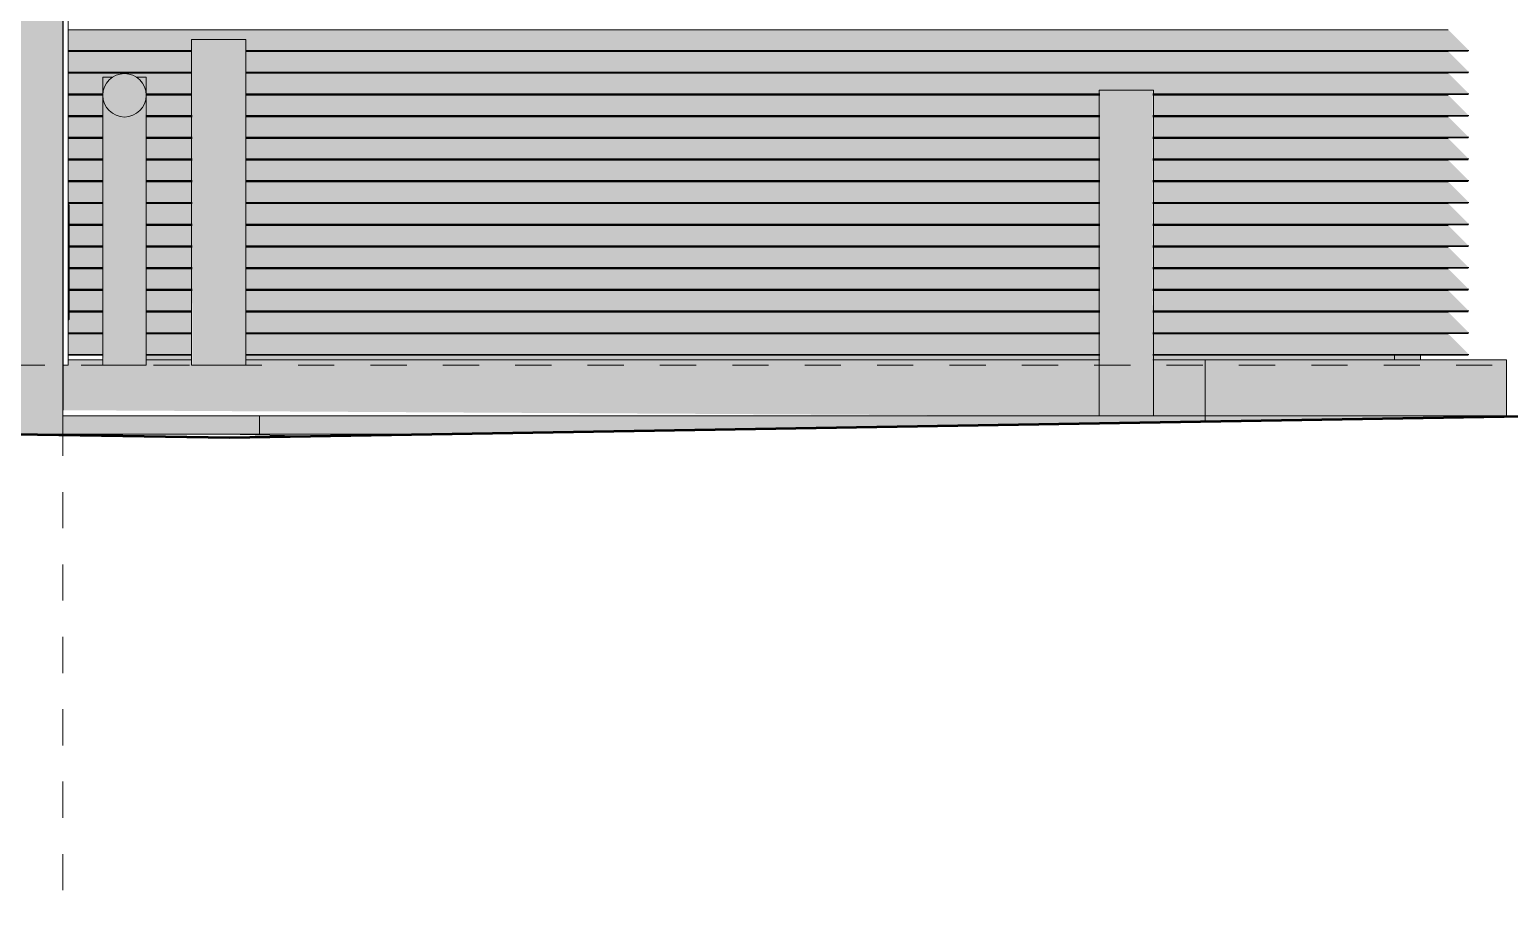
# Model space of a CAD drawing. Header units: metres. Extents: x -4613 to -4328, y -1 to 30.
# Drawn here: x -4346.503 to -4342.414, y 3.723 to 6.167 of the extents above; entities that cross this region are included whole.
import ezdxf

# ---------------------------------------------------------------- set-up
doc = ezdxf.new("R2010")
doc.units = ezdxf.units.M
doc.linetypes.add('AEC_Center', pattern=[0.024, 0.012, -0.004, 0.004, -0.004])
doc.linetypes.add('Grid Line', pattern=[0.021, 0.012, -0.003, 0.003, -0.003])
for name, color, linetype, lineweight in [('A-DETL', 90, 'Continuous', 13), ('A-DOOR', 31, 'Continuous', 5), ('A-DOOR-FRAM', 31, 'Continuous', 5), ('A-FLOR', 192, 'Continuous', 5), ('A-FLOR-FNSH', 192, 'Continuous', 15), ('A-FLOR-LEVL', 51, 'Continuous', 5), ('A-FLOR-PATT', 8, 'Continuous', 15), ('A-GLAZ-CWMG', 51, 'Continuous', 5), ('A-WALL', 113, 'Continuous', 5), ('A-WALL-PATT', 111, 'Continuous', 5), ('C-PRKG', 70, 'Continuous', 5), ('F-FIRE', 13, 'Continuous', 5), ('P-EQPM', 6, 'Continuous', 5), ('S-GRID', 1, 'Continuous', 5)]:
    doc.layers.add(name, color=color, linetype=linetype, lineweight=lineweight)

# ---------------------------------------------------------------- blocks, each defined once
blk = doc.blocks.new('Hydrant_double7 - Hydrant_double-1019415-NORTH EAST')
at = {"layer": 'F-FIRE'}
blk.add_hatch(color=256, dxfattribs=at).paths.add_polyline_path([(4352.8526, 5.9258), (4352.8681, 5.9278), (4352.8826, 5.9338), (4352.895, 5.9434), (4352.9045, 5.9558), (4352.9105, 5.9703), (4352.9126, 5.9858), (4352.9105, 6.0013), (4352.9045, 6.0158), (4352.895, 6.0282), (4352.8826, 6.0378), (4352.8681, 6.0437), (4352.8526, 6.0458), (4352.8371, 6.0437), (4352.8226, 6.0378), (4352.8102, 6.0282), (4352.8006, 6.0158), (4352.7946, 6.0013), (4352.7926, 5.9858), (4352.7946, 5.9703), (4352.8006, 5.9558), (4352.8102, 5.9434), (4352.8226, 5.9338), (4352.8371, 5.9278)])
h = blk.add_hatch(color=256, dxfattribs=at)
h.paths.add_polyline_path([(4352.7926, 5.9858), (4352.7949, 6.0019), (4352.8009, 6.0161), (4352.8103, 6.0283), (4352.818, 6.0358), (4352.7926, 6.0358), (4352.7926, 5.9964)])
h.paths.add_polyline_path([(4352.8526, 5.24), (4352.8526, 5.9258), (4352.8371, 5.9278), (4352.8226, 5.9338), (4352.8102, 5.9434), (4352.8006, 5.9558), (4352.7946, 5.9703), (4352.7926, 5.9858), (4352.7946, 5.24), (4352.8371, 5.24)])
h = blk.add_hatch(color=256, dxfattribs=at)
h.paths.add_polyline_path([(4352.8526, 5.24), (4352.9126, 5.24), (4352.9105, 5.9703), (4352.9045, 5.9558), (4352.895, 5.9434), (4352.8826, 5.9338), (4352.866, 5.9276), (4352.8526, 5.9258), (4352.8526, 5.4976)])
h.paths.add_polyline_path([(4352.9126, 5.9858), (4352.9105, 6.0358), (4352.8851, 6.0358), (4352.8951, 6.0281), (4352.9047, 6.0154), (4352.9106, 6.0006)])
for p, q in [((4352.7926, 6.0358), (4352.7926, 5.24)), ((4352.8199, 6.0358), (4352.7926, 6.0358)), ((4352.9126, 6.0358), (4352.8853, 6.0358)), ((4352.9126, 5.24), (4352.9126, 6.0358)), ((4352.7926, 5.24), (4352.8526, 5.24)), ((4352.8526, 5.24), (4352.9126, 5.24))]:
    blk.add_line(p, q, dxfattribs=at)
for start, end in [(0, 180), (180, 0)]:
    blk.add_arc((4352.8526, 5.9858), 0.06, start, end, dxfattribs=at)
blk = doc.blocks.new('X_Door-Panel-Hinge-Standard - Standard-958351-NORTH EAST')
at = {"layer": 'A-DOOR'}
for p, q in [((4352.6993, 5.683), (4352.6973, 5.685)), ((4352.6993, 5.367), (4352.6993, 5.683)), ((4352.6993, 5.367), (4352.6973, 5.365))]:
    blk.add_line(p, q, dxfattribs=at)
blk = doc.blocks.new('X_Door-Frame-Metal - Standard-3510026-NORTH EAST')
at = {"layer": 'A-DOOR-FRAM'}
for p, q in [((4352.6833, 6.4533), (4352.6833, 6.5)), ((4352.6973, 6.5), (4352.6973, 6.4533)), ((4352.6833, 5.24), (4352.6833, 6.44)), ((4352.6973, 6.44), (4352.6973, 5.24)), ((4352.6973, 5.24), (4352.6833, 5.24))]:
    blk.add_line(p, q, dxfattribs=at)
blk = doc.blocks.new('Water Tanks2 - Water Tanks-2269628-NORTH EAST')
at = {"layer": 'P-EQPM'}
h = blk.add_hatch(color=256, dxfattribs=at)
h.paths.add_polyline_path([(4356.1864, 5.255), (4356.3617, 5.255), (4356.3617, 5.2679), (4355.6946, 5.2679), (4355.6946, 5.255), (4356.185, 5.255)])
h.paths.add_polyline_path([(4354.4829, 5.255), (4355.5474, 5.255), (4355.5474, 5.2679), (4354.3387, 5.2679), (4354.3387, 5.255)])
h.paths.add_polyline_path([(4355.5474, 5.8666), (4355.5474, 5.8679), (4355.5202, 5.8666)])
h.paths.add_polyline_path([(4356.3617, 7.3066), (4356.3604, 7.3079), (4356.3604, 7.3066)])
h = blk.add_hatch(color=256, dxfattribs=at)
h.paths.add_polyline_path([(4353.654, 5.255), (4354.3387, 5.255), (4354.3387, 5.2679), (4353.1868, 5.2679), (4353.1868, 5.255), (4353.6511, 5.255)])
h.paths.add_polyline_path([(4352.9459, 5.255), (4353.0386, 5.255), (4353.0386, 5.2679), (4352.9126, 5.2679), (4352.9126, 5.255), (4352.9322, 5.255)])
h.paths.add_polyline_path([(4353.0386, 5.3866), (4353.0386, 5.3879), (4353.002, 5.3866)])
h.paths.add_polyline_path([(4353.0386, 5.4466), (4353.0386, 5.4479), (4353.0036, 5.4466)])
h.paths.add_polyline_path([(4354.3387, 5.8066), (4354.3387, 5.8079), (4354.313, 5.8066)])
blk.add_line((4356.3625, 5.255), (4356.3625, 5.2679), dxfattribs=at)
blk = doc.blocks.new('Bollard_Typical - 150mm Diameter - BOL001 _fixed_-1895789-NORTH EAST')
at = {"layer": 'C-PRKG'}
for points in [[(4355.6067, 5.1), (4355.6067, 6), (4355.5474, 6), (4355.5475, 5.1), (4355.5931, 5.1)], [(4355.6946, 5.1), (4355.6939, 6), (4355.6067, 6), (4355.6067, 5.1), (4355.6939, 5.1)]]:
    blk.add_hatch(color=256, dxfattribs=at).paths.add_polyline_path(points)
for p, q in [((4355.546, 6), (4355.546, 5.1)), ((4355.6067, 6), (4355.546, 6)), ((4355.696, 6), (4355.6067, 6)), ((4355.696, 5.1), (4355.696, 6))]:
    blk.add_line(p, q, dxfattribs=at)
blk = doc.blocks.new('Bollard_Typical - 150mm Diameter - BOL001 _fixed_-V237-NORTH EAST')
at = {"layer": 'C-PRKG'}
for points in [[(4352.4706, 5.24), (4352.4706, 6.14), (4352.4082, 6.14), (4352.4094, 5.24), (4352.4568, 5.24)], [(4352.4706, 5.24), (4352.5564, 5.24), (4352.5564, 6.14), (4352.4706, 6.14), (4352.4706, 5.3549)]]:
    blk.add_hatch(color=256, dxfattribs=at).paths.add_polyline_path(points)
for p, q in [((4352.4073, 6.14), (4352.4073, 5.24)), ((4352.4706, 6.14), (4352.4073, 6.14)), ((4352.5573, 6.14), (4352.4706, 6.14)), ((4352.5573, 5.24), (4352.5573, 6.14)), ((4352.4073, 5.24), (4352.4706, 5.24)), ((4352.4706, 5.24), (4352.5573, 5.24))]:
    blk.add_line(p, q, dxfattribs=at)
blk = doc.blocks.new('Rectangular Mullion - LVR002 - Swaged Louvre-3471806-NORTH EAST')
at = {"layer": 'A-GLAZ-CWMG'}
blk.add_hatch(color=256, dxfattribs=at).paths.add_polyline_path([(4356.3843, 5.27), (4356.5676, 5.27), (4356.5109, 5.3266), (4355.6946, 5.3266), (4355.6946, 5.3175), (4355.7361, 5.27), (4356.1542, 5.27)])
for p, q in [((4356.5109, 5.3266), (4355.6946, 5.3266)), ((4356.5655, 5.2679), (4355.7342, 5.2679)), ((4356.5676, 5.27), (4355.7361, 5.27))]:
    blk.add_line(p, q, dxfattribs=at)
blk = doc.blocks.new('Rectangular Mullion - LVR002 - Swaged Louvre-V282-NORTH EAST')
at = {"layer": 'A-GLAZ-CWMG'}
blk.add_hatch(color=256, dxfattribs=at).paths.add_polyline_path([(4356.3843, 5.99), (4356.5676, 5.99), (4356.5109, 6.0466), (4355.6867, 6.0466), (4355.7361, 5.99), (4356.1542, 5.99)])
for p, q in [((4356.5109, 6.0466), (4355.6867, 6.0466)), ((4356.5655, 5.9879), (4355.7342, 5.9879)), ((4356.5676, 5.99), (4355.7361, 5.99))]:
    blk.add_line(p, q, dxfattribs=at)
blk = doc.blocks.new('Rectangular Mullion - LVR002 - Swaged Louvre-3315876-NORTH EAST')
at = {"layer": 'A-GLAZ-CWMG'}
h = blk.add_hatch(color=256, dxfattribs=at)
h.paths.add_polyline_path([(4352.6973, 5.27), (4352.7926, 5.27), (4352.7926, 5.3266), (4352.6973, 5.3266)])
h.paths.add_polyline_path([(4355.7361, 5.27), (4355.6946, 5.3175), (4355.6946, 5.27)])
h.paths.add_polyline_path([(4355.5474, 5.27), (4355.5474, 5.3266), (4353.1868, 5.3266), (4353.1868, 5.27), (4355.4637, 5.27)])
h.paths.add_polyline_path([(4352.9126, 5.27), (4353.0386, 5.27), (4353.0386, 5.3266), (4352.9126, 5.3266)])
h = blk.add_hatch(color=256, dxfattribs=at)
h.paths.add_polyline_path([(4355.7342, 5.2679), (4355.7361, 5.27), (4355.6946, 5.2679)])
h.paths.add_polyline_path([(4355.5474, 5.2679), (4355.5474, 5.27), (4355.4637, 5.2679)])
for p, q in [((4352.7926, 5.3266), (4352.6973, 5.3266)), ((4353.0386, 5.3266), (4352.9124, 5.3266)), ((4355.5475, 5.3266), (4353.1868, 5.3266)), ((4352.7926, 5.27), (4352.6973, 5.27)), ((4352.7926, 5.2679), (4352.6973, 5.2679)), ((4353.0386, 5.27), (4352.9125, 5.27)), ((4353.0386, 5.2679), (4352.9125, 5.2679)), ((4355.5475, 5.27), (4353.1866, 5.27)), ((4355.5475, 5.2679), (4353.1866, 5.2679)), ((4355.7361, 5.27), (4355.6946, 5.27)), ((4355.7342, 5.2679), (4355.6946, 5.2679))]:
    blk.add_line(p, q, dxfattribs=at)
blk = doc.blocks.new('Rectangular Mullion - LVR002 - Swaged Louvre-V283-NORTH EAST')
at = {"layer": 'A-GLAZ-CWMG'}
h = blk.add_hatch(color=256, dxfattribs=at)
h.paths.add_polyline_path([(4352.6973, 5.33), (4352.7926, 5.33), (4352.7926, 5.3866), (4352.6993, 5.385), (4352.6973, 5.3549)])
h.paths.add_polyline_path([(4355.7361, 5.33), (4355.6946, 5.3775), (4355.6946, 5.33)])
h.paths.add_polyline_path([(4355.5474, 5.33), (4355.5474, 5.3866), (4353.1868, 5.3866), (4353.1868, 5.33), (4355.4637, 5.33)])
h.paths.add_polyline_path([(4353.0386, 5.33), (4353.0386, 5.3866), (4352.9126, 5.3866), (4352.9126, 5.33), (4352.9322, 5.33)])
h = blk.add_hatch(color=256, dxfattribs=at)
h.paths.add_polyline_path([(4355.7342, 5.3279), (4355.7361, 5.33), (4355.6946, 5.3279)])
h.paths.add_polyline_path([(4355.5474, 5.3279), (4355.5474, 5.33), (4355.4637, 5.3279)])
for p, q in [((4352.7926, 5.3866), (4352.6993, 5.3866)), ((4353.0386, 5.3866), (4352.9122, 5.3866)), ((4355.5475, 5.3866), (4353.1868, 5.3866)), ((4352.7926, 5.33), (4352.6973, 5.33)), ((4352.7926, 5.3279), (4352.6973, 5.3279)), ((4353.0386, 5.33), (4352.9124, 5.33)), ((4353.0386, 5.3279), (4352.9124, 5.3279)), ((4355.5475, 5.33), (4353.1868, 5.33)), ((4355.5475, 5.3279), (4353.1868, 5.3279)), ((4355.7361, 5.33), (4355.6946, 5.33)), ((4355.7342, 5.3279), (4355.6946, 5.3279))]:
    blk.add_line(p, q, dxfattribs=at)
blk = doc.blocks.new('Rectangular Mullion - LVR002 - Swaged Louvre-V284-NORTH EAST')
at = {"layer": 'A-GLAZ-CWMG'}
h = blk.add_hatch(color=256, dxfattribs=at)
h.paths.add_polyline_path([(4353.3924, 5.39), (4355.5474, 5.39), (4355.5474, 5.4466), (4353.1868, 5.4466), (4353.1868, 5.39)])
h.paths.add_polyline_path([(4355.7361, 5.39), (4355.6946, 5.4375), (4355.6946, 5.39)])
h.paths.add_polyline_path([(4352.9126, 5.39), (4353.0386, 5.39), (4353.0386, 5.4466), (4352.9126, 5.4466)])
h.paths.add_polyline_path([(4352.702, 5.39), (4352.7926, 5.39), (4352.7926, 5.4466), (4352.6993, 5.4466), (4352.6993, 5.39)])
h = blk.add_hatch(color=256, dxfattribs=at)
h.paths.add_polyline_path([(4355.7342, 5.3879), (4355.7361, 5.39), (4355.6946, 5.3879)])
h.paths.add_polyline_path([(4355.5474, 5.3879), (4355.5474, 5.39), (4355.4637, 5.3879)])
for p, q in [((4352.7926, 5.4466), (4352.6993, 5.4466)), ((4353.0398, 5.4466), (4352.9126, 5.4466)), ((4355.5475, 5.4466), (4353.1868, 5.4466)), ((4352.7926, 5.39), (4352.6993, 5.39)), ((4352.7926, 5.3879), (4352.6993, 5.3879)), ((4353.0386, 5.39), (4352.9122, 5.39)), ((4353.0386, 5.3879), (4352.9122, 5.3879)), ((4355.5475, 5.39), (4353.1868, 5.39)), ((4355.5475, 5.3879), (4353.1868, 5.3879)), ((4355.7361, 5.39), (4355.6946, 5.39)), ((4355.7342, 5.3879), (4355.6946, 5.3879))]:
    blk.add_line(p, q, dxfattribs=at)
blk = doc.blocks.new('Rectangular Mullion - LVR002 - Swaged Louvre-V285-NORTH EAST')
at = {"layer": 'A-GLAZ-CWMG'}
h = blk.add_hatch(color=256, dxfattribs=at)
h.paths.add_polyline_path([(4353.3924, 5.45), (4355.5474, 5.45), (4355.5474, 5.5066), (4353.1868, 5.5066), (4353.1868, 5.45)])
h.paths.add_polyline_path([(4355.7361, 5.45), (4355.6946, 5.4975), (4355.6946, 5.45)])
h.paths.add_polyline_path([(4352.9126, 5.45), (4353.0386, 5.45), (4353.0386, 5.5066), (4352.9126, 5.5066), (4352.9126, 5.4976)])
h.paths.add_polyline_path([(4352.702, 5.45), (4352.7926, 5.45), (4352.7926, 5.5066), (4352.6993, 5.5066), (4352.6993, 5.45)])
h = blk.add_hatch(color=256, dxfattribs=at)
h.paths.add_polyline_path([(4355.7342, 5.4479), (4355.7361, 5.45), (4355.6946, 5.4479)])
h.paths.add_polyline_path([(4355.5474, 5.4479), (4355.5474, 5.45), (4355.4637, 5.4479)])
for p, q in [((4352.7926, 5.5066), (4352.6993, 5.5066)), ((4353.0398, 5.5066), (4352.9126, 5.5066)), ((4355.5475, 5.5066), (4353.1868, 5.5066)), ((4352.7926, 5.45), (4352.6993, 5.45)), ((4352.7926, 5.4479), (4352.6993, 5.4479)), ((4353.0398, 5.45), (4352.9126, 5.45)), ((4353.0398, 5.4479), (4352.9126, 5.4479)), ((4355.5475, 5.45), (4353.1868, 5.45)), ((4355.5475, 5.4479), (4353.1868, 5.4479)), ((4355.7361, 5.45), (4355.6946, 5.45)), ((4355.7342, 5.4479), (4355.6946, 5.4479))]:
    blk.add_line(p, q, dxfattribs=at)
blk = doc.blocks.new('Rectangular Mullion - LVR002 - Swaged Louvre-V286-NORTH EAST')
at = {"layer": 'A-GLAZ-CWMG'}
h = blk.add_hatch(color=256, dxfattribs=at)
h.paths.add_polyline_path([(4352.6993, 5.51), (4352.7926, 5.51), (4352.7926, 5.5666), (4352.6993, 5.5666)])
h.paths.add_polyline_path([(4355.7361, 5.51), (4355.6946, 5.5575), (4355.6946, 5.51)])
h.paths.add_polyline_path([(4355.5474, 5.51), (4355.5474, 5.5666), (4353.1868, 5.5666), (4353.1868, 5.51), (4355.4637, 5.51)])
h.paths.add_polyline_path([(4352.9126, 5.51), (4353.0386, 5.51), (4353.0386, 5.5666), (4352.9126, 5.5666)])
h = blk.add_hatch(color=256, dxfattribs=at)
h.paths.add_polyline_path([(4355.7342, 5.5079), (4355.7361, 5.51), (4355.6946, 5.5079)])
h.paths.add_polyline_path([(4355.5474, 5.5079), (4355.5474, 5.51), (4355.4637, 5.5079)])
for p, q in [((4352.7926, 5.5666), (4352.6993, 5.5666)), ((4353.0398, 5.5666), (4352.9126, 5.5666)), ((4355.5475, 5.5666), (4353.1868, 5.5666)), ((4352.7926, 5.51), (4352.6993, 5.51)), ((4352.7926, 5.5079), (4352.6993, 5.5079)), ((4353.0398, 5.51), (4352.9126, 5.51)), ((4353.0398, 5.5079), (4352.9126, 5.5079)), ((4355.5475, 5.51), (4353.1868, 5.51)), ((4355.5475, 5.5079), (4353.1868, 5.5079)), ((4355.7361, 5.51), (4355.6946, 5.51)), ((4355.7342, 5.5079), (4355.6946, 5.5079))]:
    blk.add_line(p, q, dxfattribs=at)
blk = doc.blocks.new('Rectangular Mullion - LVR002 - Swaged Louvre-V287-NORTH EAST')
at = {"layer": 'A-GLAZ-CWMG'}
h = blk.add_hatch(color=256, dxfattribs=at)
h.paths.add_polyline_path([(4352.6993, 5.63), (4352.7926, 5.63), (4352.7926, 5.6866), (4352.6973, 5.685), (4352.6993, 5.683), (4352.6993, 5.6402)])
h.paths.add_polyline_path([(4355.7361, 5.63), (4355.6946, 5.6775), (4355.6946, 5.63)])
h.paths.add_polyline_path([(4355.5474, 5.63), (4355.5474, 5.6866), (4353.1868, 5.6866), (4353.1868, 5.63), (4355.4637, 5.63)])
h.paths.add_polyline_path([(4353.0386, 5.63), (4353.0386, 5.6866), (4352.9126, 5.6866), (4352.9126, 5.63), (4352.9322, 5.63)])
h = blk.add_hatch(color=256, dxfattribs=at)
h.paths.add_polyline_path([(4355.7342, 5.6279), (4355.7361, 5.63), (4355.6946, 5.6279)])
h.paths.add_polyline_path([(4355.5474, 5.6279), (4355.5474, 5.63), (4355.4637, 5.6279)])
for p, q in [((4352.7926, 5.6866), (4352.6973, 5.6866)), ((4353.0398, 5.6866), (4352.9126, 5.6866)), ((4355.5475, 5.6866), (4353.1868, 5.6866)), ((4352.7926, 5.63), (4352.6993, 5.63)), ((4352.7926, 5.6279), (4352.6993, 5.6279)), ((4353.0398, 5.63), (4352.9126, 5.63)), ((4353.0398, 5.6279), (4352.9126, 5.6279)), ((4355.5475, 5.63), (4353.1868, 5.63)), ((4355.5475, 5.6279), (4353.1868, 5.6279)), ((4355.7361, 5.63), (4355.6946, 5.63)), ((4355.7342, 5.6279), (4355.6946, 5.6279))]:
    blk.add_line(p, q, dxfattribs=at)
blk = doc.blocks.new('Rectangular Mullion - LVR002 - Swaged Louvre-V288-NORTH EAST')
at = {"layer": 'A-GLAZ-CWMG'}
h = blk.add_hatch(color=256, dxfattribs=at)
h.paths.add_polyline_path([(4352.6973, 5.69), (4352.7926, 5.69), (4352.7926, 5.7466), (4352.6973, 5.7466)])
h.paths.add_polyline_path([(4355.7361, 5.69), (4355.6946, 5.7375), (4355.6946, 5.69)])
h.paths.add_polyline_path([(4355.5474, 5.69), (4355.5474, 5.7466), (4353.1868, 5.7466), (4353.1868, 5.69), (4355.4637, 5.69)])
h.paths.add_polyline_path([(4352.9126, 5.69), (4353.0386, 5.69), (4353.0386, 5.7466), (4352.9126, 5.7466)])
h = blk.add_hatch(color=256, dxfattribs=at)
h.paths.add_polyline_path([(4355.7342, 5.6879), (4355.7361, 5.69), (4355.6946, 5.6879)])
h.paths.add_polyline_path([(4355.5474, 5.6879), (4355.5474, 5.69), (4355.4637, 5.6879)])
for p, q in [((4352.7926, 5.7466), (4352.6973, 5.7466)), ((4353.0398, 5.7466), (4352.9126, 5.7466)), ((4355.5475, 5.7466), (4353.1868, 5.7466)), ((4352.7926, 5.69), (4352.6973, 5.69)), ((4352.7926, 5.6879), (4352.6973, 5.6879)), ((4353.0398, 5.69), (4352.9126, 5.69)), ((4353.0398, 5.6879), (4352.9126, 5.6879)), ((4355.5475, 5.69), (4353.1868, 5.69)), ((4355.5475, 5.6879), (4353.1868, 5.6879)), ((4355.7361, 5.69), (4355.6946, 5.69)), ((4355.7342, 5.6879), (4355.6946, 5.6879))]:
    blk.add_line(p, q, dxfattribs=at)
blk = doc.blocks.new('Rectangular Mullion - LVR002 - Swaged Louvre-V289-NORTH EAST')
at = {"layer": 'A-GLAZ-CWMG'}
h = blk.add_hatch(color=256, dxfattribs=at)
h.paths.add_polyline_path([(4352.6973, 5.75), (4352.7926, 5.75), (4352.7926, 5.8066), (4352.6973, 5.8066), (4352.6973, 5.7829)])
h.paths.add_polyline_path([(4353.8527, 5.75), (4355.5474, 5.75), (4355.5474, 5.8066), (4353.1868, 5.8066), (4353.1868, 5.75), (4353.6226, 5.75)])
h.paths.add_polyline_path([(4352.9126, 5.75), (4353.0386, 5.75), (4353.0386, 5.8066), (4352.9126, 5.8066), (4352.9126, 5.7829)])
h.paths.add_polyline_path([(4355.7361, 5.75), (4355.6946, 5.7975), (4355.6946, 5.75)])
h = blk.add_hatch(color=256, dxfattribs=at)
h.paths.add_polyline_path([(4355.7342, 5.7479), (4355.7361, 5.75), (4355.6946, 5.7479)])
h.paths.add_polyline_path([(4355.5474, 5.7479), (4355.5474, 5.75), (4355.4637, 5.7479)])
for p, q in [((4352.7926, 5.8066), (4352.6973, 5.8066)), ((4353.0398, 5.8066), (4352.9126, 5.8066)), ((4355.5475, 5.8066), (4353.1868, 5.8066)), ((4352.7926, 5.75), (4352.6973, 5.75)), ((4352.7926, 5.7479), (4352.6973, 5.7479)), ((4353.0398, 5.75), (4352.9126, 5.75)), ((4353.0398, 5.7479), (4352.9126, 5.7479)), ((4355.5475, 5.75), (4353.1868, 5.75)), ((4355.5475, 5.7479), (4353.1868, 5.7479)), ((4355.7361, 5.75), (4355.6946, 5.75)), ((4355.7342, 5.7479), (4355.6946, 5.7479))]:
    blk.add_line(p, q, dxfattribs=at)
blk = doc.blocks.new('Rectangular Mullion - LVR002 - Swaged Louvre-V290-NORTH EAST')
at = {"layer": 'A-GLAZ-CWMG'}
h = blk.add_hatch(color=256, dxfattribs=at)
h.paths.add_polyline_path([(4352.6973, 5.81), (4352.7926, 5.81), (4352.7926, 5.8666), (4352.6973, 5.8666)])
h.paths.add_polyline_path([(4355.7361, 5.81), (4355.6946, 5.8575), (4355.6946, 5.81)])
h.paths.add_polyline_path([(4355.5474, 5.81), (4355.5474, 5.8666), (4353.1868, 5.8666), (4353.1868, 5.81), (4355.4637, 5.81)])
h.paths.add_polyline_path([(4352.9126, 5.81), (4353.0386, 5.81), (4353.0386, 5.8666), (4352.9126, 5.8666)])
h = blk.add_hatch(color=256, dxfattribs=at)
h.paths.add_polyline_path([(4355.7342, 5.8079), (4355.7361, 5.81), (4355.6946, 5.8079)])
h.paths.add_polyline_path([(4355.5474, 5.8079), (4355.5474, 5.81), (4355.4637, 5.8079)])
for p, q in [((4352.793, 5.8666), (4352.6973, 5.8666)), ((4353.0398, 5.8666), (4352.9126, 5.8666)), ((4355.5475, 5.8666), (4353.1868, 5.8666)), ((4352.7926, 5.81), (4352.6973, 5.81)), ((4352.7926, 5.8079), (4352.6973, 5.8079)), ((4353.0398, 5.81), (4352.9126, 5.81)), ((4353.0398, 5.8079), (4352.9126, 5.8079)), ((4355.5475, 5.81), (4353.1868, 5.81)), ((4355.5475, 5.8079), (4353.1868, 5.8079)), ((4355.7361, 5.81), (4355.6946, 5.81)), ((4355.7342, 5.8079), (4355.6946, 5.8079))]:
    blk.add_line(p, q, dxfattribs=at)
blk = doc.blocks.new('Rectangular Mullion - LVR002 - Swaged Louvre-V291-NORTH EAST')
at = {"layer": 'A-GLAZ-CWMG'}
h = blk.add_hatch(color=256, dxfattribs=at)
h.paths.add_polyline_path([(4352.6973, 5.87), (4352.7926, 5.87), (4352.7926, 5.9266), (4352.6973, 5.9266)])
h.paths.add_polyline_path([(4355.7361, 5.87), (4355.6946, 5.9175), (4355.6946, 5.87)])
h.paths.add_polyline_path([(4355.5474, 5.87), (4355.5474, 5.9266), (4353.1868, 5.9266), (4353.1868, 5.87), (4355.4637, 5.87)])
h.paths.add_polyline_path([(4352.9126, 5.87), (4353.0386, 5.87), (4353.0386, 5.9266), (4352.9126, 5.9266)])
h = blk.add_hatch(color=256, dxfattribs=at)
h.paths.add_polyline_path([(4355.7342, 5.8679), (4355.7361, 5.87), (4355.6946, 5.8679)])
h.paths.add_polyline_path([(4355.5474, 5.8679), (4355.5474, 5.87), (4355.4637, 5.8679)])
for p, q in [((4352.7929, 5.9266), (4352.6973, 5.9266)), ((4353.0398, 5.9266), (4352.9126, 5.9266)), ((4355.548, 5.9266), (4353.1868, 5.9266)), ((4352.793, 5.87), (4352.6973, 5.87)), ((4352.793, 5.8679), (4352.6973, 5.8679)), ((4353.0398, 5.87), (4352.9126, 5.87)), ((4353.0398, 5.8679), (4352.9126, 5.8679)), ((4355.5475, 5.87), (4353.1868, 5.87)), ((4355.5475, 5.8679), (4353.1868, 5.8679)), ((4355.7361, 5.87), (4355.6946, 5.87)), ((4355.7342, 5.8679), (4355.6946, 5.8679))]:
    blk.add_line(p, q, dxfattribs=at)
blk = doc.blocks.new('Rectangular Mullion - LVR002 - Swaged Louvre-V292-NORTH EAST')
at = {"layer": 'A-GLAZ-CWMG'}
h = blk.add_hatch(color=256, dxfattribs=at)
h.paths.add_polyline_path([(4352.6973, 5.93), (4352.7926, 5.93), (4352.7926, 5.9866), (4352.6973, 5.9866)])
h.paths.add_polyline_path([(4355.7361, 5.93), (4355.6946, 5.9775), (4355.6946, 5.93)])
h.paths.add_polyline_path([(4355.5474, 5.93), (4355.5474, 5.9866), (4353.1868, 5.9866), (4353.1868, 5.93), (4355.4637, 5.93)])
h.paths.add_polyline_path([(4352.9126, 5.93), (4353.0386, 5.93), (4353.0386, 5.9866), (4352.9126, 5.9858), (4352.9126, 5.9558)])
h = blk.add_hatch(color=256, dxfattribs=at)
h.paths.add_polyline_path([(4355.7342, 5.9279), (4355.7361, 5.93), (4355.6946, 5.9279)])
h.paths.add_polyline_path([(4355.5474, 5.9279), (4355.5474, 5.93), (4355.4637, 5.9279)])
for p, q in [((4352.7927, 5.9866), (4352.6973, 5.9866)), ((4353.0387, 5.9866), (4352.9126, 5.9866)), ((4355.5476, 5.9866), (4353.1868, 5.9866)), ((4352.7929, 5.93), (4352.6973, 5.93)), ((4353.0398, 5.93), (4352.9126, 5.93)), ((4355.5479, 5.93), (4353.1868, 5.93)), ((4355.7361, 5.93), (4355.6946, 5.93)), ((4352.7929, 5.9279), (4352.6973, 5.9279)), ((4353.0398, 5.9279), (4352.9126, 5.9279)), ((4355.5479, 5.9279), (4353.1868, 5.9279)), ((4355.7342, 5.9279), (4355.6946, 5.9279))]:
    blk.add_line(p, q, dxfattribs=at)
blk = doc.blocks.new('Rectangular Mullion - LVR002 - Swaged Louvre-V293-NORTH EAST')
at = {"layer": 'A-GLAZ-CWMG'}
h = blk.add_hatch(color=256, dxfattribs=at)
h.paths.add_polyline_path([(4354.313, 5.99), (4355.5474, 5.99), (4355.5475, 6), (4355.6946, 6), (4355.6946, 5.99), (4355.7361, 5.99), (4355.6867, 6.0466), (4353.1868, 6.0466), (4353.1868, 5.99), (4353.8527, 5.99)])
h.paths.add_polyline_path([(4352.6973, 5.99), (4352.7926, 5.99), (4352.7946, 6.0358), (4352.8226, 6.0378), (4352.8371, 6.0437), (4352.8526, 6.0458), (4352.8681, 6.0437), (4352.8851, 6.0358), (4352.9126, 6.0358), (4352.9126, 5.99), (4353.0386, 5.99), (4353.0386, 6.0466), (4352.6973, 6.0466)])
h = blk.add_hatch(color=256, dxfattribs=at)
h.paths.add_polyline_path([(4355.7342, 5.9879), (4355.7361, 5.99), (4355.6946, 5.9879)])
h.paths.add_polyline_path([(4355.5474, 5.9879), (4355.5474, 5.99), (4355.4637, 5.9879)])
for p, q in [((4353.0387, 6.0466), (4352.6973, 6.0466)), ((4355.6867, 6.0466), (4353.1868, 6.0466)), ((4352.7927, 5.99), (4352.6973, 5.99)), ((4352.7927, 5.9879), (4352.6973, 5.9879)), ((4353.0387, 5.99), (4352.9126, 5.99)), ((4353.0387, 5.9879), (4352.9126, 5.9879)), ((4355.5476, 5.99), (4353.1868, 5.99)), ((4355.5476, 5.9879), (4353.1868, 5.9879)), ((4355.7361, 5.99), (4355.6946, 5.99)), ((4355.7342, 5.9879), (4355.6946, 5.9879))]:
    blk.add_line(p, q, dxfattribs=at)
blk = doc.blocks.new('Rectangular Mullion - LVR002 - Swaged Louvre-V294-NORTH EAST')
at = {"layer": 'A-GLAZ-CWMG'}
h = blk.add_hatch(color=256, dxfattribs=at)
h.paths.add_polyline_path([(4352.6973, 6.05), (4353.0386, 6.05), (4353.0386, 6.1066), (4352.6973, 6.1066), (4352.6973, 6.0682)])
h.paths.add_polyline_path([(4353.6226, 6.05), (4355.7361, 6.05), (4355.6867, 6.1066), (4353.1868, 6.1066), (4353.1868, 6.05), (4353.3924, 6.05)])
for p, q in [((4353.0387, 6.1066), (4352.6973, 6.1066)), ((4355.6867, 6.1066), (4353.1868, 6.1066)), ((4353.0387, 6.05), (4352.6973, 6.05)), ((4353.0387, 6.0479), (4352.6973, 6.0479)), ((4355.7361, 6.05), (4353.1868, 6.05)), ((4355.7342, 6.0479), (4353.1868, 6.0479))]:
    blk.add_line(p, q, dxfattribs=at)
blk = doc.blocks.new('Rectangular Mullion - LVR002 - Swaged Louvre-V295-NORTH EAST')
at = {"layer": 'A-GLAZ-CWMG'}
blk.add_hatch(color=256, dxfattribs=at).paths.add_polyline_path([(4353.0386, 6.11), (4353.0398, 6.14), (4353.1868, 6.14), (4353.1868, 6.11), (4355.7361, 6.11), (4355.6867, 6.1666), (4352.6973, 6.1666), (4352.6973, 6.11), (4352.9322, 6.11)])
for p, q in [((4355.6867, 6.1666), (4352.6973, 6.1666)), ((4353.0387, 6.11), (4352.6973, 6.11)), ((4353.0387, 6.1079), (4352.6973, 6.1079)), ((4355.7361, 6.11), (4353.1868, 6.11)), ((4355.7342, 6.1079), (4353.1868, 6.1079))]:
    blk.add_line(p, q, dxfattribs=at)
blk = doc.blocks.new('Rectangular Mullion - 50x100mm-V303-NORTH EAST')
at = {"layer": 'A-GLAZ-CWMG'}
blk.add_hatch(color=256, dxfattribs=at).paths.add_polyline_path([(4356.334, 7.6066), (4356.334, 7.64), (4356.332, 7.64), (4356.332, 7.6066)])
h = blk.add_hatch(color=256, dxfattribs=at)
h.paths.add_polyline_path([(4356.3879, 5.255), (4356.434, 5.255), (4356.434, 5.2679), (4356.3617, 5.2679), (4356.3617, 5.255), (4356.3843, 5.255)])
h.paths.add_polyline_path([(4356.434, 5.3866), (4356.434, 5.3879), (4356.3879, 5.3866)])
h.paths.add_polyline_path([(4356.434, 5.5666), (4356.434, 5.5679), (4356.3879, 5.5666)])
h.paths.add_polyline_path([(4356.434, 6.4666), (4356.434, 6.4679), (4356.3879, 6.4666)])
h.paths.add_polyline_path([(4356.434, 7.3066), (4356.434, 7.3079), (4356.3879, 7.3066)])
h.paths.add_polyline_path([(4356.351, 7.6066), (4356.434, 7.6066), (4356.434, 7.64), (4356.334, 7.64), (4356.334, 7.6066)])
for p, q in [((4356.332, 7.64), (4356.334, 7.64)), ((4356.332, 7.64), (4356.332, 7.6066)), ((4356.334, 7.64), (4356.434, 7.64)), ((4356.334, 7.6066), (4356.334, 7.64)), ((4356.434, 7.64), (4356.434, 7.6066)), ((4356.434, 5.2679), (4356.434, 5.255))]:
    blk.add_line(p, q, dxfattribs=at)

msp = doc.modelspace()

# ---------------------------------------------------------------- hatches: boundary and pattern name
at = {"layer": 'A-FLOR'}
h = msp.add_hatch(color=256, dxfattribs=at)
h.paths.add_polyline_path([(-4343.399, 5.1), (-4343.2549, 5.1), (-4343.2549, 5.255), (-4343.399, 5.255), (-4343.399, 5.1478)])
h.paths.add_polyline_path([(-4343.5462, 5.1), (-4343.5462, 5.255), (-4345.9068, 5.255), (-4345.9068, 5.24), (-4346.055, 5.24), (-4346.055, 5.255), (-4346.1811, 5.255), (-4346.1831, 5.24), (-4346.3011, 5.24), (-4346.3011, 5.255), (-4346.3963, 5.255), (-4346.3983, 5.24), (-4346.4105, 5.24), (-4346.4105, 5.116), (-4343.6299, 5.1)])
for points in [[(-4343.2549, 5.0843), (-4342.7912, 5.092), (-4342.7912, 5.255), (-4343.2549, 5.255), (-4343.2549, 5.1478)], [(-4342.7912, 5.092), (-4342.422, 5.098), (-4342.422, 5.255), (-4342.7912, 5.255), (-4342.7912, 5.1478)], [(-4345.9313, 5.05), (-4345.8683, 5.05), (-4345.8683, 5.1), (-4346.4113, 5.1), (-4346.4113, 5.05), (-4345.9506, 5.05)], [(-4345.8683, 5.05), (-4345.2409, 5.0517), (-4344.5825, 5.0625), (-4344.5825, 5.1), (-4345.8683, 5.1)], [(-4344.5825, 5.0625), (-4342.7912, 5.092), (-4342.7912, 5.1), (-4344.5825, 5.1)], [(-4342.7912, 5.092), (-4342.442, 5.1), (-4342.7912, 5.1)]]:
    msp.add_hatch(color=256, dxfattribs=at).paths.add_polyline_path(points)
at = {"layer": 'A-FLOR-PATT', "lineweight": 5}
msp.add_hatch(color=256, dxfattribs=at).paths.add_polyline_path([(-4346.3561, 5.0462), (-4346.4519, 5.05), (-4346.4519, 5.0477), (-4346.3916, 5.0467)])
at = {"layer": 'A-WALL-PATT'}
msp.add_hatch(color=256, dxfattribs=at).paths.add_polyline_path([(-4346.4519, 5.0477), (-4346.4519, 5.05), (-4346.4113, 5.05), (-4346.4113, 6.44), (-4346.6203, 6.44), (-4346.6203, 6.14), (-4346.5373, 6.14), (-4346.5373, 5.24), (-4346.6203, 5.24), (-4346.6203, 5.0502), (-4346.6049, 5.05)])

# ---------------------------------------------------------------- linework, layer by layer
at = {"layer": 'A-DETL', "lineweight": 50}
for p, q in [((-4345.9506, 5.04), (-4350.9733, 5.1168)), ((-4339.3952, 5.1478), (-4345.9506, 5.04))]:
    msp.add_line(p, q, dxfattribs=at)
at = {"layer": 'A-FLOR'}
for p, q in [((-4346.4105, 5.24), (-4346.4105, 5.116)), ((-4346.3963, 5.255), (-4346.3011, 5.255)), ((-4346.1811, 5.255), (-4346.055, 5.255)), ((-4345.9069, 5.255), (-4343.5461, 5.255)), ((-4343.399, 5.255), (-4342.4218, 5.255)), ((-4343.2549, 5.0843), (-4343.2549, 5.255)), ((-4342.4218, 5.098), (-4342.4218, 5.255)), ((-4346.4113, 5.1), (-4346.4113, 5.05)), ((-4342.4218, 5.1), (-4346.4113, 5.1)), ((-4345.8683, 5.1), (-4345.8683, 5.05)), ((-4346.4519, 5.05), (-4345.3427, 5.05)), ((-4345.9621, 5.05), (-4345.7165, 5.0439))]:
    msp.add_line(p, q, dxfattribs=at)
at = {"layer": 'A-FLOR-FNSH', "color": 250, "lineweight": 13}
msp.add_line((-4346.4519, 5.05), (-4346.4519, 5.0477), dxfattribs=at)
msp.add_open_spline([(-4346.3561, 5.0461), (-4346.388, 5.0474), (-4346.42, 5.0487), (-4346.4519, 5.05)], degree=3, dxfattribs=at)
at = {"layer": 'A-FLOR-LEVL', "linetype": 'AEC_Center'}
msp.add_line((-4462.9612, 5.24), (-4329.158, 5.24), dxfattribs=at)
at = {"layer": 'A-WALL'}
msp.add_line((-4346.4113, 6.44), (-4346.4113, 5.05), dxfattribs=at)
at = {"layer": 'S-GRID', "linetype": 'Grid Line'}
msp.add_line((-4346.4113, -0.61), (-4346.4113, 25.3055), dxfattribs=at)

# ---------------------------------------------------------------- block references
at = {"layer": 'A-DOOR'}
msp.add_blockref('X_Door-Panel-Hinge-Standard - Standard-958351-NORTH EAST', (-8699.0936, 0), dxfattribs=at)
at = {"layer": 'A-DOOR-FRAM'}
msp.add_blockref('X_Door-Frame-Metal - Standard-3510026-NORTH EAST', (-8699.0936, 0), dxfattribs=at)
at = {"layer": 'A-GLAZ-CWMG'}
for name, p in [('Rectangular Mullion - 50x100mm-V303-NORTH EAST', (-8699.0936, 0)), ('Rectangular Mullion - LVR002 - Swaged Louvre-V295-NORTH EAST', (-8699.0936, 0)), ('Rectangular Mullion - LVR002 - Swaged Louvre-V282-NORTH EAST', (-8699.0936, 0.12)), ('Rectangular Mullion - LVR002 - Swaged Louvre-V294-NORTH EAST', (-8699.0936, 0)), ('Rectangular Mullion - LVR002 - Swaged Louvre-V282-NORTH EAST', (-8699.0936, 0.06)), ('Rectangular Mullion - LVR002 - Swaged Louvre-V293-NORTH EAST', (-8699.0936, 0)), ('Rectangular Mullion - LVR002 - Swaged Louvre-V282-NORTH EAST', (-8699.0936, 0)), ('Rectangular Mullion - LVR002 - Swaged Louvre-V292-NORTH EAST', (-8699.0936, 0)), ('Rectangular Mullion - LVR002 - Swaged Louvre-3471806-NORTH EAST', (-8699.0936, 0.66)), ('Rectangular Mullion - LVR002 - Swaged Louvre-V291-NORTH EAST', (-8699.0936, 0)), ('Rectangular Mullion - LVR002 - Swaged Louvre-3471806-NORTH EAST', (-8699.0936, 0.6)), ('Rectangular Mullion - LVR002 - Swaged Louvre-V290-NORTH EAST', (-8699.0936, 0)), ('Rectangular Mullion - LVR002 - Swaged Louvre-3471806-NORTH EAST', (-8699.0936, 0.54)), ('Rectangular Mullion - LVR002 - Swaged Louvre-V289-NORTH EAST', (-8699.0936, 0)), ('Rectangular Mullion - LVR002 - Swaged Louvre-3471806-NORTH EAST', (-8699.0936, 0.48)), ('Rectangular Mullion - LVR002 - Swaged Louvre-V288-NORTH EAST', (-8699.0936, 0)), ('Rectangular Mullion - LVR002 - Swaged Louvre-3471806-NORTH EAST', (-8699.0936, 0.42)), ('Rectangular Mullion - LVR002 - Swaged Louvre-V287-NORTH EAST', (-8699.0936, 0)), ('Rectangular Mullion - LVR002 - Swaged Louvre-3471806-NORTH EAST', (-8699.0936, 0.36)), ('Rectangular Mullion - LVR002 - Swaged Louvre-V286-NORTH EAST', (-8699.0936, 0.06)), ('Rectangular Mullion - LVR002 - Swaged Louvre-3471806-NORTH EAST', (-8699.0936, 0.3)), ('Rectangular Mullion - LVR002 - Swaged Louvre-V286-NORTH EAST', (-8699.0936, 0)), ('Rectangular Mullion - LVR002 - Swaged Louvre-3471806-NORTH EAST', (-8699.0936, 0.24)), ('Rectangular Mullion - LVR002 - Swaged Louvre-V285-NORTH EAST', (-8699.0936, 0)), ('Rectangular Mullion - LVR002 - Swaged Louvre-3471806-NORTH EAST', (-8699.0936, 0.18)), ('Rectangular Mullion - LVR002 - Swaged Louvre-V284-NORTH EAST', (-8699.0936, 0)), ('Rectangular Mullion - LVR002 - Swaged Louvre-3471806-NORTH EAST', (-8699.0936, 0.12)), ('Rectangular Mullion - LVR002 - Swaged Louvre-V283-NORTH EAST', (-8699.0936, 0)), ('Rectangular Mullion - LVR002 - Swaged Louvre-3471806-NORTH EAST', (-8699.0936, 0.06)), ('Rectangular Mullion - LVR002 - Swaged Louvre-3315876-NORTH EAST', (-8699.0936, 0)), ('Rectangular Mullion - LVR002 - Swaged Louvre-3471806-NORTH EAST', (-8699.0936, 0))]:
    msp.add_blockref(name, p, dxfattribs=at)
at = {"layer": 'C-PRKG'}
for name, p in [('Bollard_Typical - 150mm Diameter - BOL001 _fixed_-V237-NORTH EAST', (-8698.4632, 0)), ('Bollard_Typical - 150mm Diameter - BOL001 _fixed_-1895789-NORTH EAST', (-8699.0936, 0))]:
    msp.add_blockref(name, p, dxfattribs=at)
at = {"layer": 'F-FIRE'}
msp.add_blockref('Hydrant_double7 - Hydrant_double-1019415-NORTH EAST', (-8699.0936, 0), dxfattribs=at)
at = {"layer": 'P-EQPM'}
msp.add_blockref('Water Tanks2 - Water Tanks-2269628-NORTH EAST', (-8699.0936, 0), dxfattribs=at)

doc.saveas('drawing.dxf')
